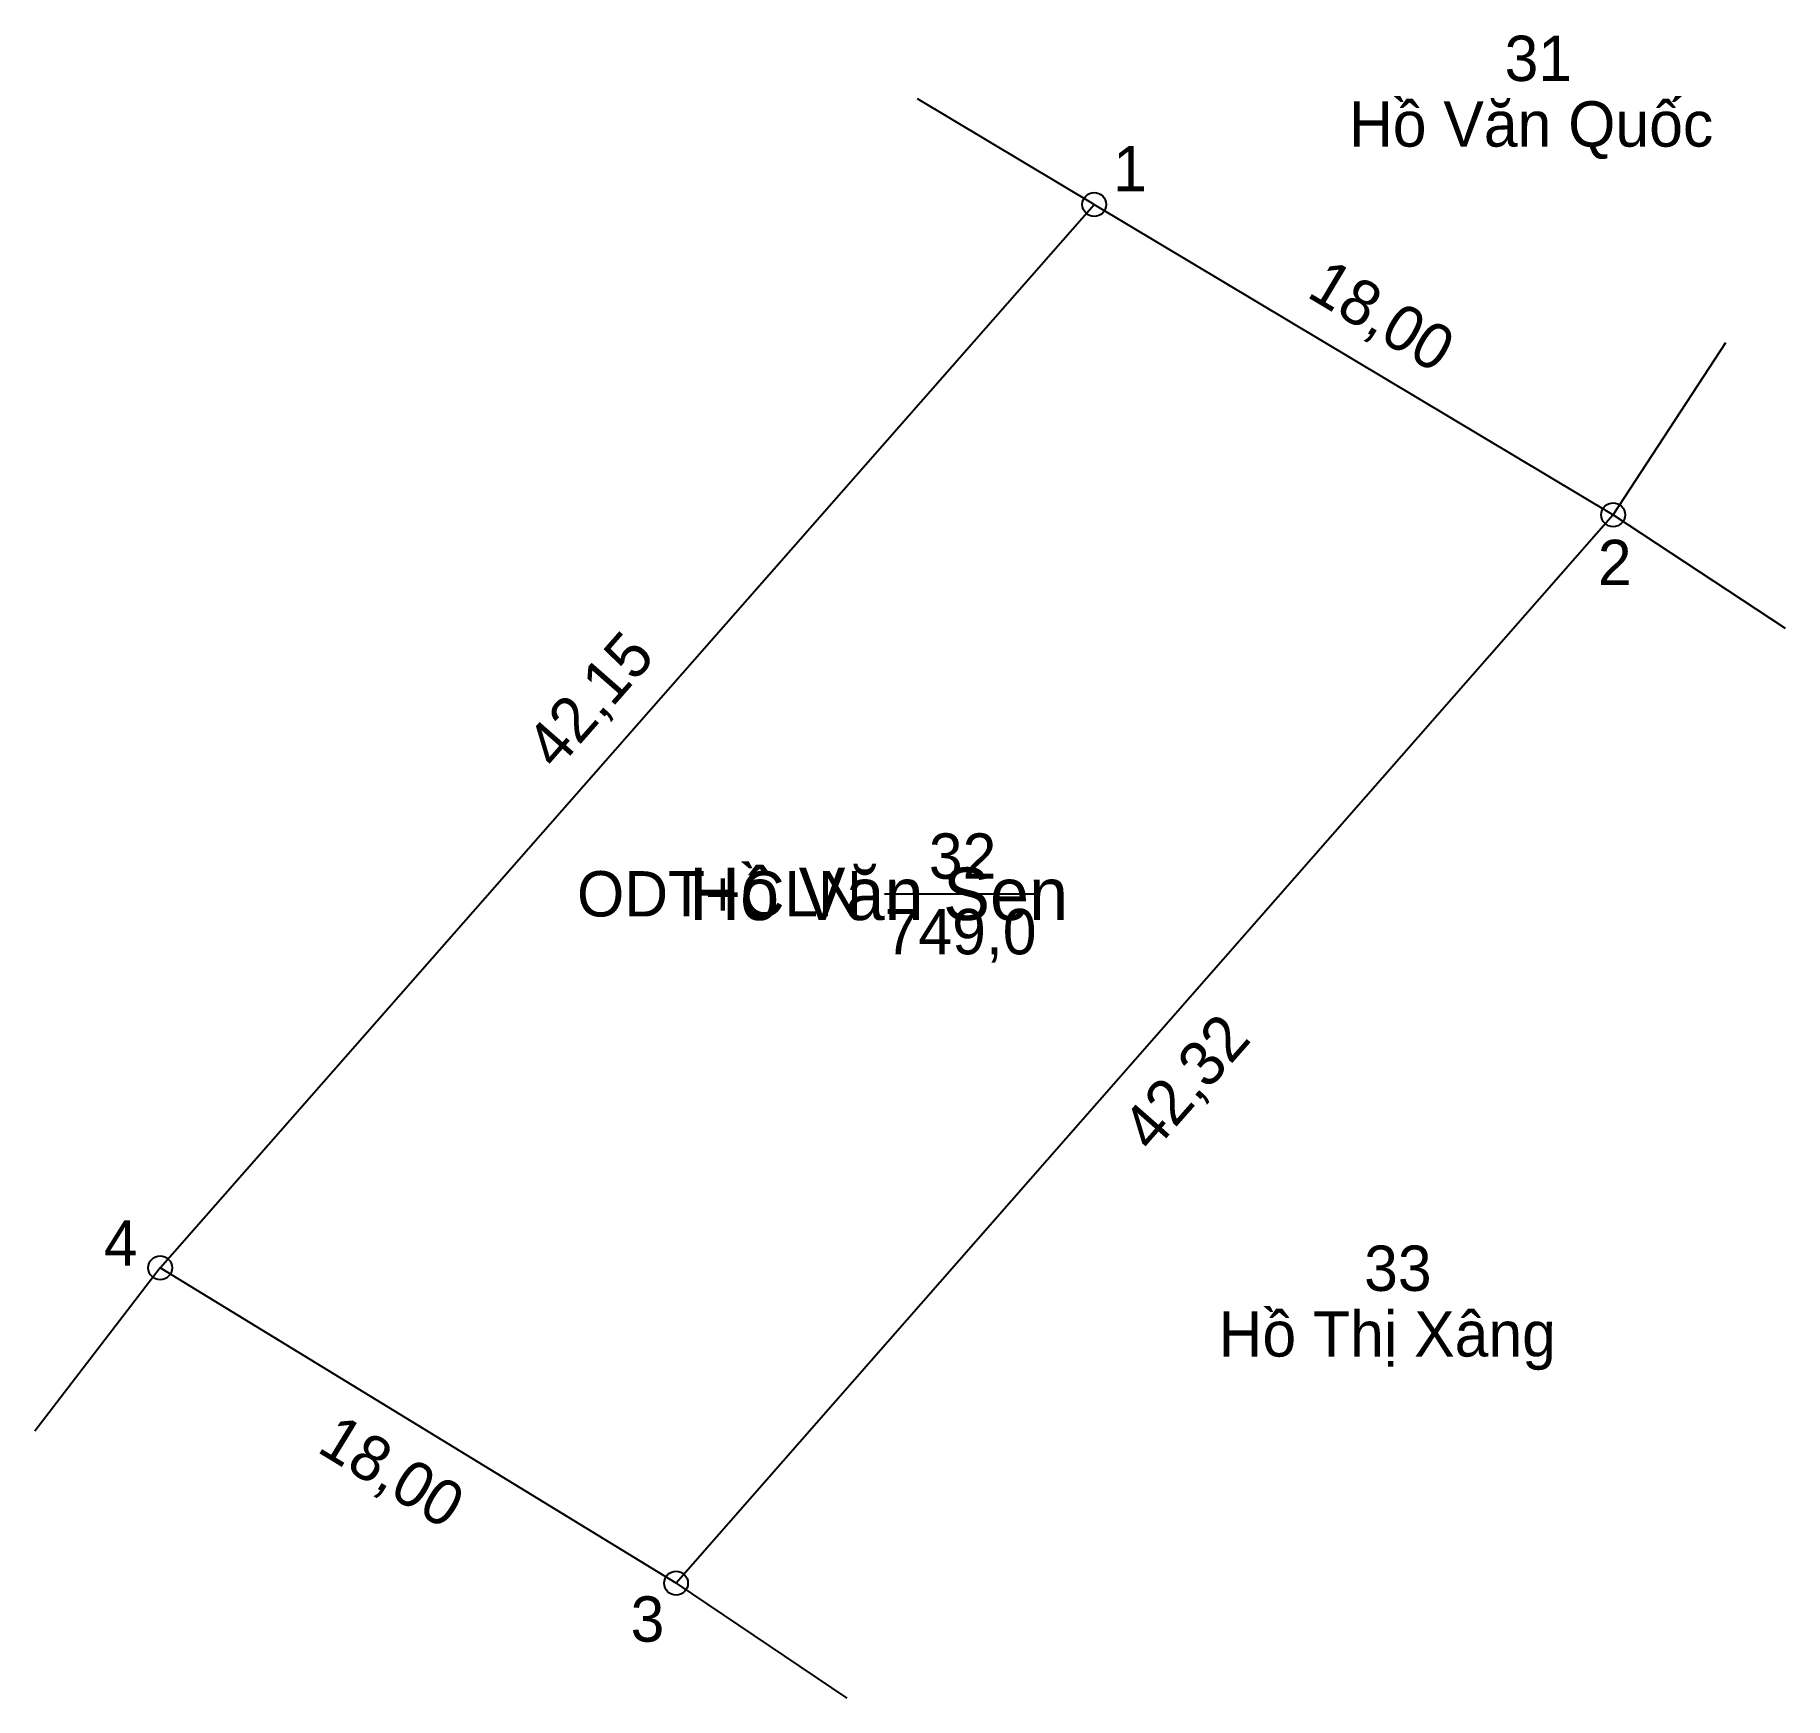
# Model space of a CAD drawing. Extents: x 535716.6 to 535768.7, y 1839267.9 to 1839317.4.
import ezdxf

# ---------------------------------------------------------------- set-up
doc = ezdxf.new("R2010")
doc.units = 0
for name, color, linetype in [('CanhThua', 7, 'Continuous'), ('ChieuDaiCanhThua', 7, 'Continuous'), ('MocDinhThua', 7, 'Continuous'), ('NhanDiaChinhThua', 7, 'Continuous'), ('NhanTuCan', 7, 'Continuous'), ('RauThua', 7, 'Continuous'), ('SoHieuDinhThua', 7, 'Continuous'), ('TenChuLanCan', 7, 'Continuous'), ('TenChuSuDung', 7, 'Continuous')]:
    doc.layers.add(name, color=color, linetype=linetype)

msp = doc.modelspace()

# ---------------------------------------------------------------- linework, layer by layer
at = {"layer": 'CanhThua'}
for p, q in [((535720.3, 1839280.7), (535748.11, 1839312.37)), ((535748.11, 1839312.37), (535763.56, 1839303.13)), ((535763.56, 1839303.13), (535735.66, 1839271.31)), ((535735.66, 1839271.31), (535720.3, 1839280.7))]:
    msp.add_line(p, q, dxfattribs=at)
at = {"layer": 'MocDinhThua'}
for centre in [(535748.11, 1839312.37), (535763.56, 1839303.13), (535720.3, 1839280.7), (535735.66, 1839271.31)]:
    msp.add_circle(centre, 0.355, dxfattribs=at)
at = {"layer": 'NhanDiaChinhThua'}
msp.add_line((535741.87, 1839291.84), (535746.501, 1839291.84), dxfattribs=at)
at = {"layer": 'RauThua'}
for p, q in [((535748.11, 1839312.37), (535742.852, 1839315.516)), ((535763.56, 1839303.13), (535766.909, 1839308.261)), ((535763.56, 1839303.13), (535768.675, 1839299.756)), ((535720.3, 1839280.7), (535716.574, 1839275.835)), ((535735.66, 1839271.31), (535740.743, 1839267.888))]:
    msp.add_line(p, q, dxfattribs=at)

# ---------------------------------------------------------------- texts
at = {"layer": 'ChieuDaiCanhThua'}
for s, rotation, p in [('18,00', 329.1181, (535754.394, 1839309.647)), ('42,15', 48.713, (535732.099, 1839295.483)), ('42,32', 48.7555, (535749.841, 1839284.087)), ('18,00', 328.5614, (535724.927, 1839275.247))]:
    msp.add_text(s, height=1.3509, rotation=rotation, dxfattribs=at).set_placement(p)
at = {"layer": 'NhanDiaChinhThua'}
for s, p in [('32', (535743.186, 1839292.29)), ('ODT+CLN', (535732.712, 1839291.165)), ('749,0', (535741.87, 1839290.039))]:
    msp.add_text(s, height=1.3509, dxfattribs=at).set_placement(p)
at = {"layer": 'NhanTuCan'}
for s, p in [('31', (535760.326, 1839316.048)), ('33', (535756.144, 1839280.013))]:
    msp.add_text(s, height=1.3509, dxfattribs=at).set_placement(p)
at = {"layer": 'SoHieuDinhThua'}
for s, p in [('1', (535748.671, 1839312.763)), ('2', (535763.102, 1839301.033)), ('4', (535718.623, 1839280.766)), ('3', (535734.307, 1839269.566))]:
    msp.add_text(s, height=1.351, dxfattribs=at).set_placement(p)
at = {"layer": 'TenChuLanCan'}
for s, p in [('Hồ Văn Quốc', (535755.693, 1839314.094)), ('Hồ Thị Xâng', (535751.812, 1839278.058))]:
    msp.add_text(s, height=1.35095, dxfattribs=at).set_placement(p)
at = {"layer": 'TenChuSuDung'}
msp.add_text('Hồ Văn Sen', height=1.5637, dxfattribs=at).set_placement((535736.056, 1839291.058))

doc.saveas('drawing.dxf')
